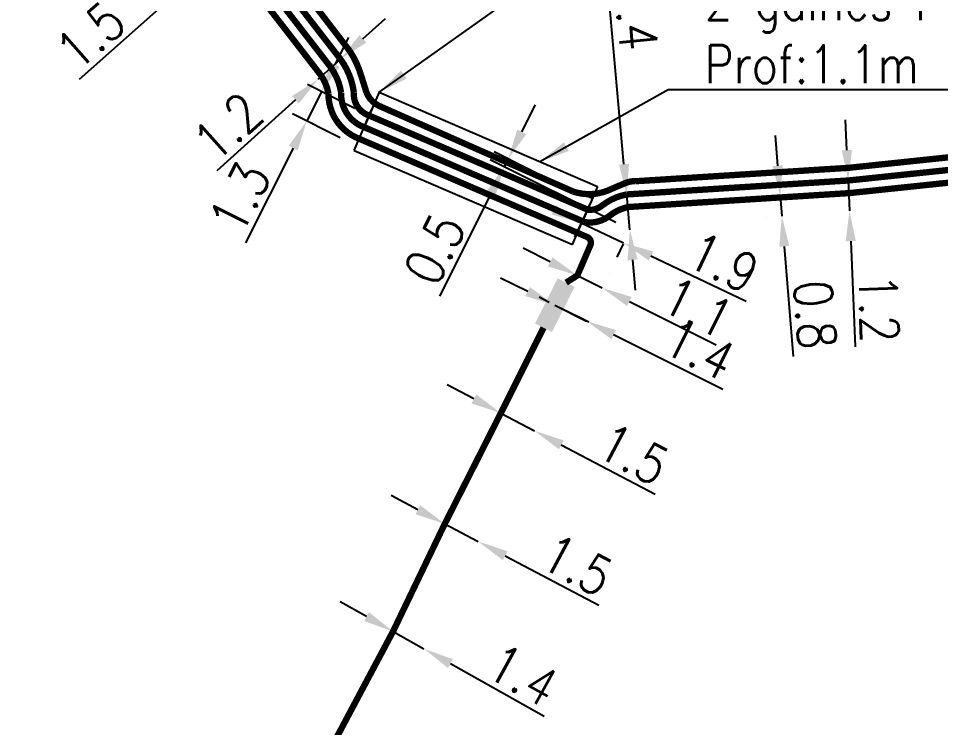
# Model space of a CAD drawing. Header units: millimetres. Extents: x 80000 to 81010, y 144000 to 145002.
# Drawn here: x 80520.42 to 80556.87, y 144774.3 to 144802.34 of the extents above; entities that cross this region are included whole.
import ezdxf
from ezdxf.enums import TextEntityAlignment as Align

# ---------------------------------------------------------------- set-up
doc = ezdxf.new("R2010")
doc.units = ezdxf.units.MM
doc.header["$PDMODE"] = 34
doc.linetypes.add('B_ST_AL', pattern=[2000, 1000, 1000])
doc.layers.get('0').update_dxf_attribs({"linetype": 'CONTINUOUS'})
doc.layers.get('Defpoints').update_dxf_attribs({"linetype": 'CONTINUOUS'})
for name, color, linetype in [('B_100', 3, 'CONTINUOUS'), ('B_300', 7, 'CONTINUOUS'), ('B_400', 7, 'CONTINUOUS')]:
    doc.layers.add(name, color=color, linetype=linetype)
doc.styles.add('M_ROMANS', font='ROMANS.shx', dxfattribs={"width": 0.75})
doc.styles.get("Standard").update_dxf_attribs({"font": 'romans.shx', "width": 0.85})
doc.dimstyles.get("Standard").update_dxf_attribs({"dimtxt": 1.5, "dimasz": 1.2, "dimexe": 0.625, "dimexo": 0.625, "dimgap": 0.25, "dimtad": 1, "dimdec": 1, "dimzin": 0, "dimdsep": 46, "dimtxsty": 'Standard', "dimcen": -0.5, "dimadec": 0, "dimazin": 0, "dimtfac": 1, "dimtdec": 1, "dimtmove": 0, "dimatfit": 3, "dimfxl": 0, "dimtolj": 1, "dimtzin": 0, "dimarcsym": 0})

# ---------------------------------------------------------------- blocks, each defined once
blk = doc.blocks.new('*D1143')
at = {"layer": 'B_400', "color": 0, "linetype": 'Continuous', "lineweight": -2, "transparency": 16777216}
for p, q in [((80532.937, 144800.52), (80533.475, 144801.593)), ((80533.72, 144798.784), (80531.839, 144799.728)), ((80532.398, 144799.448), (80531.814, 144798.286)), ((80533.136, 144797.622), (80531.256, 144798.567)), ((80531.276, 144797.214), (80529.396, 144793.47))]:
    blk.add_line(p, q, dxfattribs=at)
at = {"layer": 'B_400', "color": 0, "linetype": 'Continuous', "transparency": 16777216}
for points in [[(80532.758, 144800.61), (80533.115, 144800.43), (80532.398, 144799.448)], [(80531.097, 144797.304), (80531.455, 144797.124), (80531.814, 144798.286)]]:
    blk.add_solid(points, dxfattribs=at)
at = {"layer": 'Defpoints', "color": 0, "linetype": 'Continuous', "transparency": 16777216}
for p in [(80531.814, 144798.286), (80534.278, 144798.504), (80533.695, 144797.342)]:
    blk.add_point(p, dxfattribs=at)
at = {"layer": 'B_400', "color": 0, "linetype": 'Continuous', "transparency": 16777216, "insert": (80529.173, 144795.255), "char_height": 1.5, "attachment_point": 5, "rotation": 63.3311}
blk.add_mtext('\\A1;1.3', dxfattribs=at)
blk = doc.blocks.new('*D1144')
at = {"layer": 'B_400', "color": 0, "linetype": 'Continuous', "lineweight": -2, "transparency": 16777216}
for p, q in [((80541.581, 144794.77), (80540.497, 144795.285)), ((80542.647, 144794.216), (80542.398, 144793.691)), ((80542.666, 144794.256), (80544.337, 144793.463)), ((80544.318, 144793.423), (80544.069, 144792.898)), ((80545.421, 144792.949), (80549.179, 144791.166))]:
    blk.add_line(p, q, dxfattribs=at)
at = {"layer": 'B_400', "color": 0, "linetype": 'Continuous', "transparency": 16777216}
for points in [[(80541.667, 144794.951), (80541.496, 144794.59), (80542.666, 144794.256)], [(80545.507, 144793.129), (80545.335, 144792.768), (80544.337, 144793.463)]]:
    blk.add_solid(points, dxfattribs=at)
at = {"layer": 'Defpoints', "color": 0, "linetype": 'Continuous', "transparency": 16777216}
for p in [(80542.915, 144794.781), (80544.586, 144793.988), (80544.337, 144793.463)]:
    blk.add_point(p, dxfattribs=at)
at = {"layer": 'B_400', "color": 0, "linetype": 'Continuous', "transparency": 16777216, "insert": (80548.284, 144792.697), "char_height": 1.5, "attachment_point": 5, "rotation": 334.6204}
blk.add_mtext('\\A1;1.9', dxfattribs=at)
blk = doc.blocks.new('*D1152')
at = {"layer": 'B_100', "color": 0, "linetype": 'Continuous', "lineweight": -2, "transparency": 16777216}
for p, q in [((80534.036, 144801.537), (80534.926, 144802.342)), ((80533.146, 144800.733), (80532.255, 144799.928)), ((80531.365, 144799.123), (80528.257, 144796.315))]:
    blk.add_line(p, q, dxfattribs=at)
at = {"layer": 'B_100', "color": 0, "linetype": 'Continuous', "transparency": 16777216}
for points in [[(80533.902, 144801.685), (80534.17, 144801.389), (80533.146, 144800.733)], [(80531.231, 144799.272), (80531.499, 144798.975), (80532.255, 144799.928)]]:
    blk.add_solid(points, dxfattribs=at)
at = {"layer": 'Defpoints', "color": 0, "linetype": 'Continuous', "transparency": 16777216}
for p in [(80533.146, 144800.733), (80532.255, 144799.928), (80532.255, 144799.928)]:
    blk.add_point(p, dxfattribs=at)
at = {"layer": 'B_100', "color": 0, "linetype": 'Continuous', "transparency": 16777216, "insert": (80528.695, 144798.059), "char_height": 1.5, "attachment_point": 5, "rotation": 42.1024}
blk.add_mtext('\\A1;1.2', dxfattribs=at)
blk = doc.blocks.new('*D1153')
at = {"layer": 'B_100', "color": 0, "linetype": 'Continuous', "lineweight": -2, "transparency": 16777216}
for p, q in [((80544.354, 144796.578), (80543.702, 144803.872)), ((80544.586, 144793.988), (80544.461, 144795.382)), ((80544.693, 144792.793), (80544.8, 144791.598))]:
    blk.add_line(p, q, dxfattribs=at)
at = {"layer": 'B_100', "color": 0, "linetype": 'Continuous', "transparency": 16777216}
for points in [[(80544.554, 144796.595), (80544.155, 144796.56), (80544.461, 144795.382)], [(80544.892, 144792.811), (80544.494, 144792.775), (80544.586, 144793.988)]]:
    blk.add_solid(points, dxfattribs=at)
at = {"layer": 'Defpoints', "color": 0, "linetype": 'Continuous', "transparency": 16777216}
for p in [(80544.461, 144795.382), (80544.586, 144793.988), (80544.586, 144793.988)]:
    blk.add_point(p, dxfattribs=at)
at = {"layer": 'B_100', "color": 0, "linetype": 'Continuous', "transparency": 16777216, "insert": (80544.834, 144802.442), "char_height": 1.5, "attachment_point": 5, "rotation": 275.1097}
blk.add_mtext('\\A1;1.4', dxfattribs=at)
blk = doc.blocks.new('*D1154')
at = {"layer": 'B_100', "color": 0, "linetype": 'Continuous', "lineweight": -2, "transparency": 16777216}
for p, q in [((80553.165, 144797.132), (80553.114, 144798.331)), ((80553.216, 144795.933), (80553.267, 144794.734)), ((80553.317, 144793.535), (80553.494, 144789.35))]:
    blk.add_line(p, q, dxfattribs=at)
at = {"layer": 'B_100', "color": 0, "linetype": 'Continuous', "transparency": 16777216}
for points in [[(80553.365, 144797.14), (80552.965, 144797.123), (80553.216, 144795.933)], [(80553.517, 144793.544), (80553.117, 144793.527), (80553.267, 144794.734)]]:
    blk.add_solid(points, dxfattribs=at)
at = {"layer": 'Defpoints', "color": 0, "linetype": 'Continuous', "transparency": 16777216}
for p in [(80553.216, 144795.933), (80553.267, 144794.734), (80553.267, 144794.734)]:
    blk.add_point(p, dxfattribs=at)
at = {"layer": 'B_100', "color": 0, "linetype": 'Continuous', "transparency": 16777216, "insert": (80554.43, 144790.885), "char_height": 1.5, "attachment_point": 5, "rotation": 272.4217}
blk.add_mtext('\\A1;1.2', dxfattribs=at)
blk = doc.blocks.new('*D1160')
at = {"layer": 'B_100', "color": 0, "linetype": 'Continuous', "lineweight": -2, "transparency": 16777216}
for p, q in [((80541.437, 144792.715), (80540.364, 144793.252)), ((80542.79, 144792.737), (80542.79, 144792.737)), ((80542.51, 144792.178), (80543.494, 144791.686)), ((80543.774, 144792.244), (80543.774, 144792.244)), ((80544.567, 144791.148), (80547.998, 144789.431))]:
    blk.add_line(p, q, dxfattribs=at)
at = {"layer": 'B_100', "color": 0, "linetype": 'Continuous', "transparency": 16777216}
for points in [[(80541.527, 144792.894), (80541.348, 144792.536), (80542.51, 144792.178)], [(80544.656, 144791.327), (80544.477, 144790.969), (80543.494, 144791.686)]]:
    blk.add_solid(points, dxfattribs=at)
at = {"layer": 'Defpoints', "color": 0, "linetype": 'Continuous', "transparency": 16777216}
for p in [(80542.51, 144792.178), (80543.494, 144791.686), (80543.494, 144791.686)]:
    blk.add_point(p, dxfattribs=at)
at = {"layer": 'B_100', "color": 0, "linetype": 'Continuous', "transparency": 16777216, "insert": (80547.272, 144790.912), "char_height": 1.5, "attachment_point": 5, "rotation": 333.4047}
blk.add_mtext('\\A1;1.1', dxfattribs=at)
blk = doc.blocks.new('*D1161')
at = {"layer": 'B_100', "color": 0, "linetype": 'Continuous', "lineweight": -2, "transparency": 16777216}
for p, q in [((80540.547, 144791.539), (80539.474, 144792.076)), ((80541.62, 144791.002), (80542.872, 144790.375)), ((80543.945, 144789.838), (80548.262, 144787.676))]:
    blk.add_line(p, q, dxfattribs=at)
at = {"layer": 'B_100', "color": 0, "linetype": 'Continuous', "transparency": 16777216}
for points in [[(80540.637, 144791.718), (80540.457, 144791.36), (80541.62, 144791.002)], [(80544.034, 144790.016), (80543.855, 144789.659), (80542.872, 144790.375)]]:
    blk.add_solid(points, dxfattribs=at)
at = {"layer": 'Defpoints', "color": 0, "linetype": 'Continuous', "transparency": 16777216}
for p in [(80541.62, 144791.002), (80542.872, 144790.375), (80542.872, 144790.375)]:
    blk.add_point(p, dxfattribs=at)
at = {"layer": 'B_100', "color": 0, "linetype": 'Continuous', "transparency": 16777216, "insert": (80547.346, 144789.253), "char_height": 1.5, "attachment_point": 5, "rotation": 333.4047}
blk.add_mtext('\\A1;1.4', dxfattribs=at)
blk = doc.blocks.new('*D1162')
at = {"layer": 'B_100', "color": 0, "linetype": 'Continuous', "lineweight": -2, "transparency": 16777216}
for p, q in [((80538.424, 144787.293), (80537.362, 144787.851)), ((80539.486, 144786.735), (80540.814, 144786.037)), ((80541.876, 144785.479), (80545.585, 144783.53))]:
    blk.add_line(p, q, dxfattribs=at)
at = {"layer": 'B_100', "color": 0, "linetype": 'Continuous', "transparency": 16777216}
for points in [[(80538.517, 144787.47), (80538.331, 144787.116), (80539.486, 144786.735)], [(80541.969, 144785.656), (80541.783, 144785.302), (80540.814, 144786.037)]]:
    blk.add_solid(points, dxfattribs=at)
at = {"layer": 'Defpoints', "color": 0, "linetype": 'Continuous', "transparency": 16777216}
for p in [(80539.486, 144786.735), (80540.814, 144786.037), (80540.814, 144786.037)]:
    blk.add_point(p, dxfattribs=at)
at = {"layer": 'B_100', "color": 0, "linetype": 'Continuous', "transparency": 16777216, "insert": (80544.727, 144785.111), "char_height": 1.5, "attachment_point": 5, "rotation": 332.2818}
blk.add_mtext('\\A1;1.5', dxfattribs=at)
blk = doc.blocks.new('*D1165')
at = {"layer": 'B_100', "color": 0, "linetype": 'Continuous', "lineweight": -2, "transparency": 16777216}
for p, q in [((80529.404, 144805.771), (80530.302, 144806.568)), ((80527.647, 144805.048), (80527.647, 144805.048)), ((80528.506, 144804.975), (80528.062, 144804.581)), ((80527.164, 144803.784), (80522.812, 144799.924))]:
    blk.add_line(p, q, dxfattribs=at)
at = {"layer": 'B_100', "color": 0, "linetype": 'Continuous', "transparency": 16777216}
for points in [[(80529.271, 144805.921), (80529.537, 144805.622), (80528.506, 144804.975)], [(80527.032, 144803.934), (80527.297, 144803.635), (80528.062, 144804.581)]]:
    blk.add_solid(points, dxfattribs=at)
at = {"layer": 'Defpoints', "color": 0, "linetype": 'Continuous', "transparency": 16777216}
for p in [(80528.506, 144804.975), (80528.062, 144804.581), (80528.062, 144804.581)]:
    blk.add_point(p, dxfattribs=at)
at = {"layer": 'B_100', "color": 0, "linetype": 'Continuous', "transparency": 16777216, "insert": (80523.267, 144801.664), "char_height": 1.5, "attachment_point": 5, "rotation": 41.5733}
blk.add_mtext('\\A1;1.5', dxfattribs=at)
blk = doc.blocks.new('B_300_03')
at = {"color": 0, "linetype": 'Continuous'}
blk.add_solid([(-1, 0.75), (-1, 0), (1, 0.75), (1, 0)], dxfattribs=at)
at = {"color": 0, "linetype": 'Continuous', "style": 'M_ROMANS', "width": 0.75, "flags": 3}
for tag, p in [('DEF_LEG', (0, -4.25)), ('DEF_COUP', (0, -6.75)), ('DEF_TYPE', (0, -9.25))]:
    blk.add_attdef(tag, text='', height=1.2, dxfattribs=at).set_placement(p, align=Align.MIDDLE)
blk = doc.blocks.new('*D1166')
at = {"layer": 'B_100', "color": 0, "linetype": 'Continuous', "lineweight": -2, "transparency": 16777216}
for p, q in [((80536.208, 144782.913), (80535.146, 144783.473)), ((80537.269, 144782.354), (80538.596, 144781.655)), ((80539.658, 144781.095), (80543.364, 144779.142))]:
    blk.add_line(p, q, dxfattribs=at)
at = {"layer": 'B_100', "color": 0, "linetype": 'Continuous', "transparency": 16777216}
for points in [[(80536.301, 144783.09), (80536.115, 144782.736), (80537.269, 144782.354)], [(80539.751, 144781.272), (80539.565, 144780.918), (80538.596, 144781.655)]]:
    blk.add_solid(points, dxfattribs=at)
at = {"layer": 'Defpoints', "color": 0, "linetype": 'Continuous', "transparency": 16777216}
for p in [(80537.269, 144782.354), (80538.596, 144781.655), (80538.596, 144781.655)]:
    blk.add_point(p, dxfattribs=at)
at = {"layer": 'B_100', "color": 0, "linetype": 'Continuous', "transparency": 16777216, "insert": (80542.508, 144780.724), "char_height": 1.5, "attachment_point": 5, "rotation": 332.2123}
blk.add_mtext('\\A1;1.5', dxfattribs=at)
blk = doc.blocks.new('*D1167')
at = {"layer": 'B_100', "color": 0, "linetype": 'Continuous', "lineweight": -2, "transparency": 16777216}
for p, q in [((80534.178, 144778.688), (80533.132, 144779.275)), ((80535.225, 144778.101), (80536.446, 144777.416)), ((80537.493, 144776.829), (80541.2, 144774.75))]:
    blk.add_line(p, q, dxfattribs=at)
at = {"layer": 'B_100', "color": 0, "linetype": 'Continuous', "transparency": 16777216}
for points in [[(80534.276, 144778.862), (80534.08, 144778.513), (80535.225, 144778.101)], [(80537.59, 144777.003), (80537.395, 144776.655), (80536.446, 144777.416)]]:
    blk.add_solid(points, dxfattribs=at)
at = {"layer": 'Defpoints', "color": 0, "linetype": 'Continuous', "transparency": 16777216}
for p in [(80535.225, 144778.101), (80536.446, 144777.416), (80536.446, 144777.416)]:
    blk.add_point(p, dxfattribs=at)
at = {"layer": 'B_100', "color": 0, "linetype": 'Continuous', "transparency": 16777216, "insert": (80540.359, 144776.368), "char_height": 1.5, "attachment_point": 5, "rotation": 330.7167}
blk.add_mtext('\\A1;1.4', dxfattribs=at)
blk = doc.blocks.new('*D1174')
at = {"layer": 'B_100', "color": 0, "linetype": 'Continuous', "lineweight": -2, "transparency": 16777216}
for p, q in [((80550.433, 144796.519), (80550.337, 144797.715)), ((80550.529, 144795.323), (80550.593, 144794.525)), ((80549.906, 144795.273), (80549.906, 144795.273)), ((80549.97, 144794.475), (80549.97, 144794.475)), ((80550.688, 144793.329), (80551.037, 144788.971))]:
    blk.add_line(p, q, dxfattribs=at)
at = {"layer": 'B_100', "color": 0, "linetype": 'Continuous', "transparency": 16777216}
for points in [[(80550.632, 144796.535), (80550.234, 144796.503), (80550.529, 144795.323)], [(80550.888, 144793.345), (80550.489, 144793.313), (80550.593, 144794.525)]]:
    blk.add_solid(points, dxfattribs=at)
at = {"layer": 'Defpoints', "color": 0, "linetype": 'Continuous', "transparency": 16777216}
for p in [(80550.529, 144795.323), (80550.593, 144794.525), (80550.593, 144794.525)]:
    blk.add_point(p, dxfattribs=at)
at = {"layer": 'B_100', "color": 0, "linetype": 'Continuous', "transparency": 16777216, "insert": (80551.907, 144790.632), "char_height": 1.5, "attachment_point": 5, "rotation": 274.5748}
blk.add_mtext('\\A1;0.8', dxfattribs=at)
blk = doc.blocks.new('*D416')
at = {"layer": 'B_100', "color": 0, "linetype": 'Continuous', "lineweight": -2, "transparency": 16777216}
for p, q in [((80540.313, 144797.854), (80540.85, 144798.927)), ((80544.027, 144794.268), (80539.063, 144796.753)), ((80541.78, 144795.778), (80539.217, 144797.061)), ((80539.775, 144796.781), (80539.621, 144796.474)), ((80539.084, 144795.401), (80537.059, 144791.355))]:
    blk.add_line(p, q, dxfattribs=at)
at = {"layer": 'B_100', "color": 0, "linetype": 'Continuous', "transparency": 16777216}
for points in [[(80540.134, 144797.944), (80540.492, 144797.765), (80539.775, 144796.781)], [(80538.905, 144795.49), (80539.263, 144795.311), (80539.621, 144796.474)]]:
    blk.add_solid(points, dxfattribs=at)
at = {"layer": 'Defpoints', "color": 0, "linetype": 'Continuous', "transparency": 16777216}
for p in [(80539.775, 144796.781), (80542.339, 144795.498), (80544.586, 144793.988)]:
    blk.add_point(p, dxfattribs=at)
at = {"layer": 'B_100', "color": 0, "linetype": 'Continuous', "transparency": 16777216, "insert": (80536.875, 144793.221), "char_height": 1.5, "attachment_point": 5, "rotation": 63.4047}
blk.add_mtext('\\A1;0.5', dxfattribs=at)

msp = doc.modelspace()

# ---------------------------------------------------------------- linework, layer by layer
at = {"layer": 'B_100', "linetype": 'Continuous'}
for p, q in [((80541.396, 144791.114), (80540.995, 144791.315)), ((80542.963, 144790.329), (80541.844, 144790.89))]:
    msp.add_line(p, q, dxfattribs=at)
at = {"layer": 'B_100', "linetype": 'B_ST_AL', "const_width": 0.25, "flags": 128}
for points in [[(80520.542, 144813.851), (80529.143, 144804.265), (80532.346, 144800.132, -0.112583), (80532.672, 144799.366, 0.316542), (80533.912, 144797.573), (80542.894, 144793.701, -0.414214), (80543.025, 144793.372), (80542.51, 144792.178), (80542.067, 144791.896)], [(80521.945, 144813.786), (80529.911, 144804.906), (80533.146, 144800.733, -0.124794), (80533.675, 144799.424, 0.344072), (80534.278, 144798.504), (80542.915, 144794.781, 0.203978), (80543.48, 144794.936, -0.121528), (80544.461, 144795.382), (80553.216, 144795.933), (80561.596, 144796.812), (80577.122, 144797.855), (80582.702, 144793.332), (80582.161, 144792.748)], [(80664.655, 144729.599), (80663.847, 144730.48, -0.414214), (80663.871, 144731.186), (80666.605, 144733.743, 0.43996), (80666.598, 144734.48), (80662.945, 144737.846), (80657.318, 144742.598), (80647.344, 144751.193), (80638.85, 144758.462), (80628.999, 144766.985, 0.31146), (80626.954, 144766.654), (80626.549, 144766.132), (80625.695, 144765.009, -0.280062), (80624.969, 144764.724), (80618.218, 144768.172), (80612.926, 144769.529), (80609.404, 144771.38), (80590.639, 144787.459), (80581.681, 144794.741), (80577.11, 144798.355), (80561.594, 144797.313), (80553.229, 144796.434), (80544.825, 144795.906, 0.101157), (80544.428, 144795.841), (80543.874, 144795.607, -0.200047), (80542.339, 144795.498), (80534.698, 144798.873, -0.197847), (80534.171, 144799.423), (80533.98, 144800.035, 0.076784), (80533.51, 144801.06), (80531.944, 144803.099)]]:
    msp.add_lwpolyline(points, format="xyb", dxfattribs=at)
at = {"layer": 'B_100', "linetype": 'Continuous', "flags": 128}
msp.add_lwpolyline([(80569.504, 144796.041, 0.25, 0.25, 0), (80569.45, 144796.839, 0.25, 0.25, 0), (80561.639, 144796.314, 0.25, 0.25, 0), (80553.258, 144795.435, 0.25, 0.25, 0), (80544.525, 144794.885, 0.25, 0.25, 0.117356), (80543.79, 144794.543, 0.25, 0.25, -0.220047), (80542.771, 144794.298, 0.25, 0.25, 0), (80534.096, 144798.037, 0.25, 0.25, -0.327014), (80533.173, 144799.402, 0.25, 0.25, 0.119171), (80532.746, 144800.432, 0.25, 0.25, 0), (80529.527, 144804.586, 0.25, 0.25, 0), (80521.243, 144813.819, 0, 0, 0)], format="xyseb", dxfattribs=at)
at = {"layer": 'B_100', "flags": 128}
msp.add_lwpolyline([(80531.185, 144770.047, 0.25, 0.25, 0), (80531.372, 144770.857, 0.25, 0.25, 0), (80535.225, 144778.101, 0.25, 0.25, 0), (80537.269, 144782.354, 0.25, 0.25, 0), (80539.486, 144786.735, 0.25, 0.25, 0), (80541.173, 144790.107, 0, 0, 0)], format="xyseb", dxfattribs=at)
at = {"layer": 'B_300', "color": 7, "linetype": 'CONTINUOUS'}
for p, q in [((80534.476, 144798.963), (80534.08, 144798.044)), ((80534.476, 144798.963), (80543.112, 144795.24)), ((80533.684, 144797.126), (80534.08, 144798.044)), ((80533.684, 144797.126), (80542.321, 144793.403)), ((80543.112, 144795.24), (80542.717, 144794.322)), ((80542.321, 144793.403), (80542.717, 144794.322))]:
    msp.add_line(p, q, dxfattribs=at)
at = {"layer": 'B_400', "color": 7}
for p, q in [((80534.674, 144799.422), (80534.377, 144798.733)), ((80534.674, 144799.422), (80543.31, 144795.699)), ((80534.08, 144798.044), (80534.377, 144798.733)), ((80534.08, 144798.044), (80542.717, 144794.322)), ((80543.31, 144795.699), (80543.014, 144795.011)), ((80542.717, 144794.322), (80543.014, 144795.011))]:
    msp.add_line(p, q, dxfattribs=at)

# ---------------------------------------------------------------- block references
at = {"layer": 'B_300', "linetype": 'ByBlock', "zscale": 0.5, "rotation": 243.4303383218196}
msp.add_blockref('B_300_03', (80541.285, 144791.169), dxfattribs=at)

# ---------------------------------------------------------------- texts
at = {"layer": 'B_400', "linetype": 'Continuous', "insert": (80547.546, 144801.78), "char_height": 1.5, "attachment_point": 4}
msp.add_mtext('2 gaines PVC%%C160\\PProf:1.1m', dxfattribs=at)

# ---------------------------------------------------------------- dimensions: what is measured, and where the dimension line sits
at = {"layer": 'B_100', "linetype": 'Continuous'}
for base, p1, p2, angle, text, picture, middle, dimtype in [((80528.062, 144804.581), (80528.506, 144804.975), (80528.062, 144804.581), 221.5733, '1.5', '*D1165', (80523.93, 144800.916), 161), ((80539.775, 144796.781), (80544.586, 144793.988), (80542.339, 144795.498), 243.4047, '0.5', '*D416', (80537.769, 144792.773), 160)]:
    dim = msp.add_linear_dim(base=base, p1=p1, p2=p2, angle=angle, text=text, dimstyle='Standard', dxfattribs=at)
    dim.commit()
    dim.dimension.update_dxf_attribs({"geometry": picture, "text_midpoint": middle, "dimtype": dimtype})
for base, p1, p2, angle, picture, middle in [((80544.586, 144793.988), (80544.461, 144795.382), (80544.586, 144793.988), 275.1097, '*D1153', (80543.838, 144802.353)), ((80532.255, 144799.928), (80533.146, 144800.733), (80532.255, 144799.928), 222.1024, '*D1152', (80529.366, 144797.317)), ((80553.267, 144794.734), (80553.216, 144795.933), (80553.267, 144794.734), 272.4217, '*D1154', (80553.431, 144790.843)), ((80550.593, 144794.525), (80550.529, 144795.323), (80550.593, 144794.525), 274.5748, '*D1174', (80550.91, 144790.552)), ((80543.494, 144791.686), (80542.51, 144792.178), (80543.494, 144791.686), 333.4047, '*D1160', (80546.824, 144790.018)), ((80542.872, 144790.375), (80541.62, 144791.002), (80542.872, 144790.375), 333.4047, '*D1161', (80546.899, 144788.359)), ((80540.814, 144786.037), (80539.486, 144786.735), (80540.814, 144786.037), 332.2818, '*D1162', (80544.262, 144784.226)), ((80538.596, 144781.655), (80537.269, 144782.354), (80538.596, 144781.655), 332.2123, '*D1166', (80542.042, 144779.839)), ((80536.446, 144777.416), (80535.225, 144778.101), (80536.446, 144777.416), 330.7167, '*D1167', (80539.869, 144775.496))]:
    dim = msp.add_linear_dim(base=base, p1=p1, p2=p2, angle=angle, dimstyle='Standard', dxfattribs=at)
    dim.commit()
    dim.dimension.update_dxf_attribs({"geometry": picture, "text_midpoint": middle, "dimtype": 161})
at = {"layer": 'B_400', "linetype": 'Continuous'}
for base, p1, p2, angle, picture, middle in [((80531.814, 144798.286), (80534.278, 144798.504), (80533.695, 144797.342), 243.3311, '*D1143', (80530.066, 144794.806)), ((80544.337, 144793.4631), (80542.9145, 144794.7809), (80544.586, 144793.988), 334.6204, '*D1144', (80547.8557, 144791.7938))]:
    dim = msp.add_linear_dim(base=base, p1=p1, p2=p2, angle=angle, dimstyle='Standard', dxfattribs=at)
    dim.commit()
    dim.dimension.update_dxf_attribs({"geometry": picture, "text_midpoint": middle, "dimtype": 161})

# ---------------------------------------------------------------- leaders
msp.add_leader([(80534.674, 144799.422), (80555.586, 144814.34), (80556.786, 144814.34)], dimstyle='Standard', dxfattribs=at)
at = {"layer": 'B_400', "linetype": 'Continuous', "annotation_type": 0, "has_hookline": 1, "hookline_direction": 0, "text_width": 17.911}
msp.add_leader([(80541.03, 144796.682), (80546.096, 144799.53), (80547.296, 144799.53)], dimstyle='Standard', dxfattribs=at)

doc.saveas('drawing.dxf')
